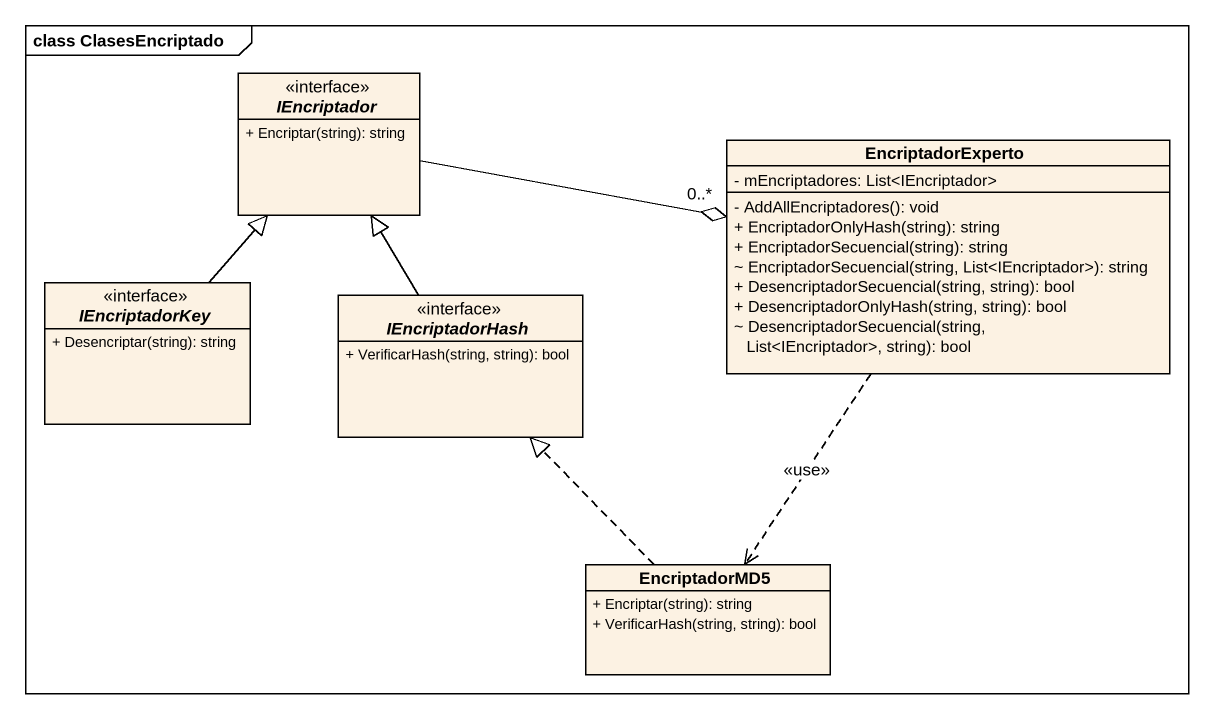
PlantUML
@startuml
mainframe class ClasesEncriptado
hide circle
hide empty members
skinparam classAttributeIconSize 0
interface IEncriptador {
  + Encriptar(string): string
}
class EncriptadorExperto {
  - mEncriptadores: List<IEncriptador>
  - AddAllEncriptadores(): void
  + EncriptadorOnlyHash(string): string
  + EncriptadorSecuencial(string): string
  ~ EncriptadorSecuencial(string, List<IEncriptador>): string
  + DesencriptadorSecuencial(string, string): bool
  + DesencriptadorOnlyHash(string, string): bool
  ~ DesencriptadorSecuencial(string, List<IEncriptador>, string): bool
}
interface IEncriptadorKey {
  + Desencriptar(string): string
}
interface IEncriptadorHash {
  + VerificarHash(string, string): bool
}
class EncriptadorMD5 {
  + Encriptar(string): string
  + VerificarHash(string, string): bool
}
IEncriptador -right-o "0..*" EncriptadorExperto
EncriptadorExperto ..> EncriptadorMD5 : <<use>>
IEncriptadorKey -up-|> IEncriptador
IEncriptadorHash -up-|> IEncriptador
EncriptadorMD5 .up.|> IEncriptadorHash
@enduml
